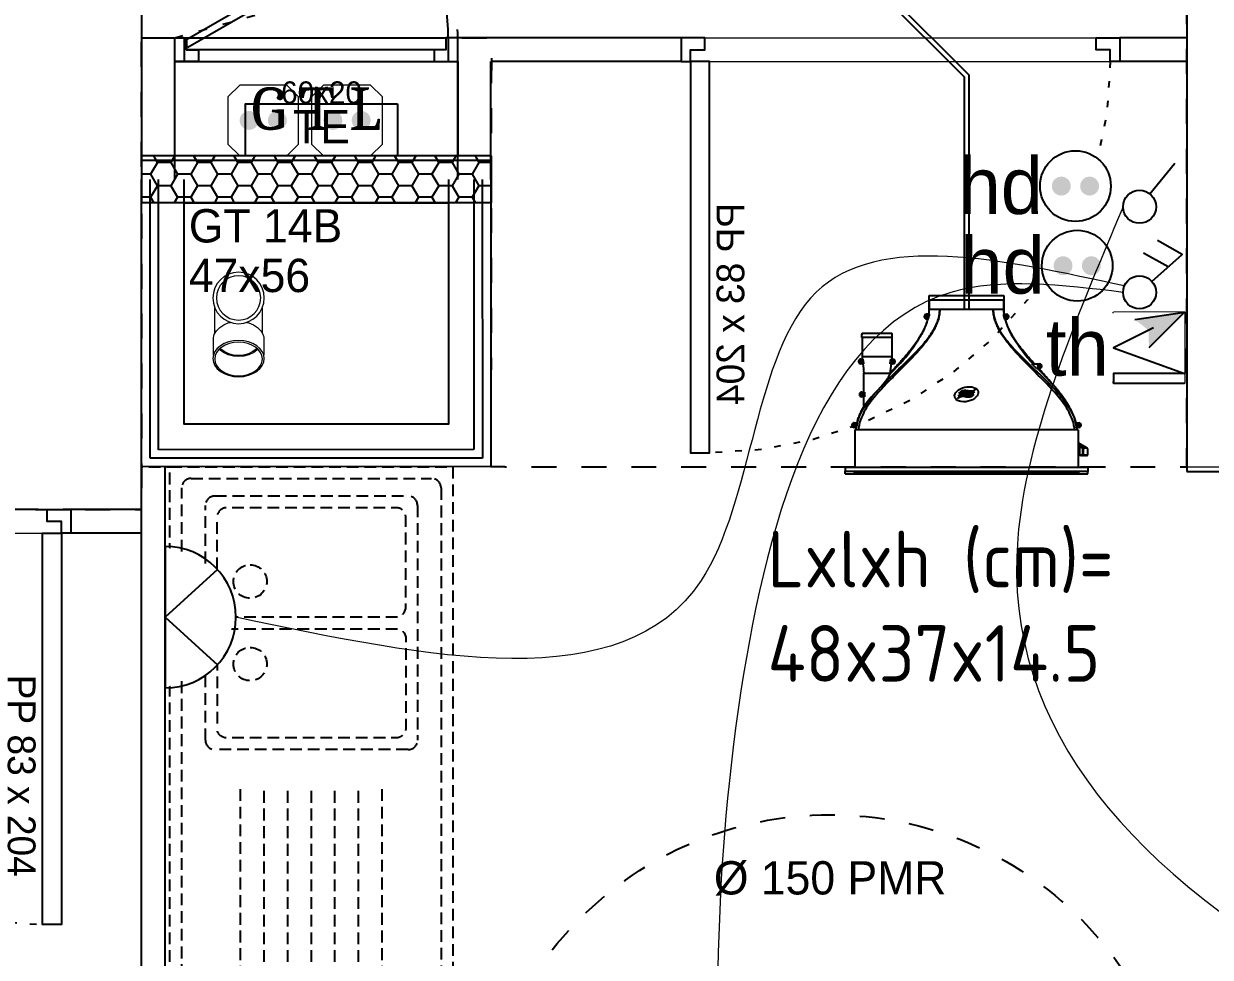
# Model space of a CAD drawing. Header units: centimetres. Extents: x 2648 to 12729, y 1890 to 6224.
# Drawn here: x 10158.8 to 10410.4, y 3819.5 to 4017.4 of the extents above; entities that cross this region are included whole.
import ezdxf
from ezdxf.enums import TextEntityAlignment as Align

# ---------------------------------------------------------------- set-up
doc = ezdxf.new("R2010")
doc.units = ezdxf.units.CM
for name, pattern in [('ISO-03', [1.5, 0.6, -0.9]), ('Style de ligne -13', [0.147638, 0.098425, -0.049213]), ('Style de ligne -18', [0.164042, 0.054681, -0.109361]), ('Style de ligne -5', [0.20828, 0.069425, -0.138855]), ('VW-01', [0.41656, 0.20828, -0.20828])]:
    doc.linetypes.add(name, pattern=pattern)
for name, color, linetype in [('B aménagement intérieur', 252, 'Continuous'), ('B Faux plafonds', 9, 'Continuous'), ('B GÈnÈral_Hatch', 252, 'Continuous'), ('B Général', 252, 'Continuous'), ('C ANNOTATIONS-PMR', 252, 'Style de ligne -5'), ('C ANNOTATIONS-prestations', 252, 'Continuous'), ('C ANNOTATIONS-textes-numérotation gaine', 252, 'ISO-03'), ('D SURFACES-shab', 252, 'Continuous'), ('F REMPLISSAGE-TE', 252, 'Continuous'), ('F REMPLISSAGE-TE_Hatch', 252, 'Continuous'), ('F REMPLISSAGE-vert clair', 252, 'Continuous'), ('F REMPLISSAGE-vert foncé', 252, 'Continuous'), ('prlm-EAU-CHU', 42, 'Continuous'), ('prlm-GT', 242, 'Continuous'), ('prlm-MOD-EL', 190, 'Continuous')]:
    doc.layers.add(name, color=color, linetype=linetype)
for name, color, linetype, lineweight in [('prlm-CHAUFF', 4, 'Continuous', 25), ('prlm-ELEC-CFA', 1, 'Continuous', 25), ('prlm-ELEC-CFO', 10, 'Continuous', 25)]:
    doc.layers.add(name, color=color, linetype=linetype, lineweight=lineweight)
doc.styles.add('Eurostile', font='Eurosti.TTF')
doc.styles.add('Eurostile (italic)', font='Eurostib.TTF')
doc.styles.add('prlm-elec-cfa', font='comic.ttf', dxfattribs={"height": 12})
doc.styles.add('prlm-elec-cfo', font='comic.ttf', dxfattribs={"height": 12})
doc.styles.add('prlm-mod', font='cambriaz.ttf', dxfattribs={"height": 18})
doc.styles.get("Standard").update_dxf_attribs({"font": 'isocp.shx', "height": 15})
pattern_1 = [(-180, (107.5736, 81.019), (-4.261364, -2.4603), [2.84091, -5.68182]), (-60, (107.5736, 81.019), (4.261364, -2.4603), [2.84091, -5.68182]), (-120, (104.7327, 76.0983), (-9e-09, -4.9206), [2.84091, -5.68182])]

# ---------------------------------------------------------------- blocks, each defined once
blk = doc.blocks.new('B 80.PP 80')
at = {"layer": 'B Général', "flags": 128}
blk.add_lwpolyline([(-43, 2.5), (-43, 85.5), (-39, 85.5), (-39, 2.5)], close=True, dxfattribs=at)
at = {"layer": 'B Général', "linetype": 'Style de ligne -18', "ltscale": 25.4, "flags": 128}
blk.add_lwpolyline([(46, 2.5), (45.27, 13.33), (43.1, 23.98), (39.53, 34.26), (34.61, 44), (28.44, 53.03), (21.1, 61.19), (12.74, 68.35), (3.5, 74.38), (-6.47, 79.18), (-17, 82.67), (-27.91, 84.79), (-39, 85.5)], dxfattribs=at)
at = {"layer": 'B Général', "linetype": 'Continuous', "flags": 128}
for points in [[(-45, 2.5), (-43, 2.5), (-43, 0), (-40, 0), (-40, -2.5), (-45, -2.5)], [(48, 2.5), (46, 2.5), (46, 0), (43, 0), (43, -2.5), (48, -2.5), (48, -2.5), (48, -2.5), (48, 1.79), (48, 1.79)]]:
    blk.add_lwpolyline(points, close=True, dxfattribs=at)
at = {"layer": 'C ANNOTATIONS-prestations', "insert": (-37.5, 32.5), "char_height": 5.8825, "attachment_point": 1, "rotation": 90, "line_spacing_factor": 0.894142, "style": 'Eurostile'}
blk.add_mtext('PP 83 x 204', dxfattribs=at)
blk = doc.blocks.new('B 80.Rond 150_PMR')
at = {"layer": 'B Général', "linetype": 'VW-01', "ltscale": 25.4}
blk.add_circle((0, 0), 75, dxfattribs=at)
at = {"layer": 'B Général', "insert": (-61.5, 0), "char_height": 7.059, "attachment_point": 5, "rotation": 90, "line_spacing_factor": 0.894142, "style": 'Eurostile (italic)'}
blk.add_mtext('Ø 150 PMR', dxfattribs=at)
blk = doc.blocks.new('B 80.Evier 120.60 T3 et +')
at = {"layer": 'B Général', "linetype": 'Style de ligne -13', "ltscale": 25.4}
for p, q in [((-55.5, -2.5), (55.5, -2.5)), ((-57.5, -55.5), (-57.5, -4.5)), ((57.5, -4.5), (57.5, -55.5)), ((2, -7.53), (51.79, -7.53)), ((0, -50.5), (0, -9.53)), ((18.98, -10), (18.98, -10)), ((53.79, -9.53), (53.79, -50.5)), ((-52.12, -15), (-7.88, -15)), ((-52.5, -20), (-7.5, -20)), ((-52.5, -25), (-7.5, -25)), ((-52.5, -30), (-7.5, -30)), ((-52.5, -35), (-7.5, -35)), ((-52.5, -40), (-7.5, -40)), ((-52.12, -45), (-7.88, -45)), ((25.65, -43.33), (25.65, -43.33)), ((9.17, -50), (9.17, -50)), ((51.79, -52.5), (2, -52.5)), ((55.5, -57.5), (-55.5, -57.5))]:
    blk.add_line(p, q, dxfattribs=at)
at = {"layer": 'B Général', "linetype": 'Style de ligne -13', "ltscale": 25.4, "flags": 128}
blk.add_lwpolyline([(-60, 0), (-60, 6), (60, 6), (60, 0)], dxfattribs=at)
blk.add_lwpolyline([(-60, 0), (60, 0), (60, -60), (-60, -60)], close=True, dxfattribs=at)
for points in [[(25.65, -12), (25.65, -48, -0.414212), (23.65, -50), (4.5, -50, -0.198914), (3.09, -49.41, -0.198914), (2.5, -48), (2.5, -12, -0.414214), (4.5, -10)], [(25.65, -12, 0.414212), (23.65, -10), (4.45, -10)], [(28.15, -12), (28.15, -48, 0.414212), (30.15, -50), (49.29, -50, 0.198914), (50.71, -49.41, 0.198914), (51.29, -48), (51.29, -12, 0.414214), (49.29, -10)], [(28.15, -12, -0.414212), (30.15, -10), (49.34, -10)]]:
    blk.add_lwpolyline(points, format="xyb", dxfattribs=at)
at = {"layer": 'B Général', "linetype": 'Style de ligne -13', "ltscale": 25.4}
for centre, start, end in [((-55.5, -4.5), 90, 180), ((55.5, -4.5), 0, 90), ((2, -9.53), 90, 180), ((51.79, -9.53), 0, 90), ((2, -50.5), 180, 270), ((51.79, -50.5), 270, 0), ((-55.5, -55.5), 180, 270), ((55.5, -55.5), 270, 0)]:
    blk.add_arc(centre, 2, start, end, dxfattribs=at)
for centre in [(18.15, -17), (35.65, -17)]:
    blk.add_ellipse(centre, major_axis=(3.54, 0), ratio=1, dxfattribs=at)
blk = doc.blocks.new('B 80.Groupe-5-1')
at = {"layer": 'B Général', "flags": 128}
for points in [[(-31.46, -5.77), (-31.46, -0.77), (-28.96, -0.77), (-28.96, -3.27), (-26.46, -3.27), (-26.46, -5.77)], [(26.04, -0.77), (26.04, -3.27), (-28.96, -3.27), (-28.96, -0.77)], [(28.54, -5.77), (28.54, -0.77), (26.04, -0.77), (26.04, -3.27), (23.54, -3.27), (23.54, -5.77)]]:
    blk.add_lwpolyline(points, close=True, dxfattribs=at)
blk = doc.blocks.new('B 80.TE')
at = {"layer": 'B Général', "linetype": 'Style de ligne -5', "ltscale": 25.4}
blk.add_line((-31.46, -0.77), (26.39, 15.56), dxfattribs=at)
at = {"layer": 'B Général', "flags": 128}
for points in [[(28.54, -5.77), (28.54, -25.77), (-31.46, -25.77), (-31.46, -5.77)], [(15.79, -14.77), (15.79, -25.77), (-16.46, -25.77), (-16.46, -14.77)]]:
    blk.add_lwpolyline(points, close=True, dxfattribs=at)
at = {"layer": 'B Général', "linetype": 'Style de ligne -5', "ltscale": 25.4}
blk.add_arc((-34.54, -0.77), 63.08, 359.9968, 14.9984, dxfattribs=at)
at = {"layer": 'B Général'}
blk.add_blockref('B 80.Groupe-5-1', (0, 0), dxfattribs=at)
at = {"layer": 'B Général', "insert": (-0.34, -16.07), "char_height": 7.059, "width": 32.25, "attachment_point": 2, "line_spacing_factor": 0.894142, "style": 'Eurostile'}
blk.add_mtext('TE ', dxfattribs=at)
at = {"layer": 'C ANNOTATIONS-prestations', "insert": (-0.34, -14.77), "char_height": 4.706, "width": 32.25, "attachment_point": 8, "line_spacing_factor": 0.894142, "style": 'Eurostile'}
blk.add_mtext('60x20', dxfattribs=at)
blk = doc.blocks.new('B 80.T3 BS 107 (2D)')
at = {"layer": 'B GÈnÈral_Hatch', "linetype": 'Continuous'}
h = blk.add_hatch(dxfattribs=at)
h.set_pattern_fill('PSE', color=256, angle=-180, style=0, pattern_type=2)
h.set_pattern_definition(pattern_1)
h.paths.add_polyline_path([(-69.17, 109.5), (-69.17, 99.5), (-143.3, 99.5), (-143.3, 109.5)])
at = {"layer": 'F REMPLISSAGE-TE_Hatch', "linetype": 'Continuous'}
h = blk.add_hatch(dxfattribs=at)
h.set_pattern_fill('PSE', color=256, angle=-180, style=0, pattern_type=2)
h.set_pattern_definition(pattern_1)
h.paths.add_polyline_path([(-69.17, 108.5), (-69.17, 109.5), (-143.3, 109.5), (-143.3, 108.5)])
h = blk.add_hatch(dxfattribs=at)
h.set_pattern_fill('PSE', color=256, angle=-180, style=0, pattern_type=2)
h.set_pattern_definition(pattern_1)
h.paths.add_polyline_path([(-69.17, 99.5), (-69.17, 108.5), (-143.3, 108.5), (-143.3, 99.5)])
at = {"layer": 'B Faux plafonds', "linetype": 'VW-01', "ltscale": 25.4, "flags": 128}
blk.add_lwpolyline([(-102.3, 328.51), (-102.31, 254.52), (-410.28, 254.51), (-410.28, 161.48), (-267.29, 161.48), (-267.29, 34.48), (-143.3, 34.48), (-143.3, 134.5), (-69.14, 134.5), (-69.24, 43.59), (-66.26, 43.59), (-66.26, 43.57), (78.3, 43.58), (78.3, 263.5), (63.3, 263.5), (63.3, 328.51)], close=True, dxfattribs=at)
at = {"layer": 'B Général', "linetype": 'Continuous'}
for p, q in [((78.3, 161.51), (78.3, 42.58)), ((78.3, 161.51), (78.3, 134.5)), ((-143.3, 134.5), (-143.3, 104.5)), ((-143.3, 134.5), (-136.3, 134.5)), ((-136.3, 134.5), (-136.3, 104.5)), ((-28.89, 134.5), (-76.28, 134.5)), ((-28.89, 134.5), (-76.28, 134.5)), ((-76.27, 104.5), (-76.28, 134.5)), ((-28.89, 134.5), (-28.89, 129.5)), ((78.3, 134.5), (64.11, 134.5)), ((64.11, 134.5), (64.11, 129.5)), ((78.3, 134.5), (64.11, 134.5)), ((-28.89, 129.5), (-69.27, 129.5)), ((-28.89, 129.5), (-69.27, 129.5)), ((-69.27, 104.5), (-69.27, 129.5)), ((78.3, 129.5), (64.11, 129.5)), ((78.3, 129.5), (64.11, 129.5)), ((78.3, 129.5), (78.3, 42.58)), ((-143.3, 109.5), (-143.3, 99.5)), ((-69.17, 109.5), (-143.3, 109.5)), ((-69.17, 109.5), (-69.17, 99.5)), ((-143.3, 43.58), (-143.3, 104.5)), ((-134.3, 52.58), (-134.3, 104.5)), ((-78.26, 104.5), (-78.24, 52.59)), ((-69.26, 104.5), (-69.24, 43.59)), ((-69.17, 99.5), (-143.3, 99.5)), ((-78.24, 52.59), (-134.3, 52.58)), ((-69.24, 43.59), (-143.3, 43.58)), ((-143.3, -328.51), (-143.3, 43.58)), ((-143.3, -328.51), (-143.3, 43.58)), ((-138.3, -328.51), (-138.3, 43.58)), ((-138.3, -328.51), (-138.3, 43.58)), ((78.3, 42.58), (498.3, 42.58)), ((78.3, 42.58), (498.3, 42.58)), ((-143.3, 34.48), (-158.3, 34.48)), ((-158.3, 34.48), (-158.3, 29.48)), ((-143.3, 34.48), (-158.3, 34.48)), ((-143.3, 29.48), (-158.3, 29.48)), ((-143.3, 29.48), (-158.3, 29.48))]:
    blk.add_line(p, q, dxfattribs=at)
at = {"layer": 'B Général', "linetype": 'VW-01', "ltscale": 25.4, "flags": 128}
blk.add_lwpolyline([(-263.3, 34.48), (-263.3, 254.48), (-143.3, 254.48), (-143.3, 34.48)], close=True, dxfattribs=at)
at = {"layer": 'D SURFACES-shab', "lineweight": 18, "flags": 128}
for points in [[(-143.3, 34.48), (-143.3, 134.5), (78.3, 134.5), (78.3, 263.5), (62.69, 263.5), (62.69, 328.49), (-102.31, 328.5), (-102.31, 254.52), (-267.3, 254.48), (-267.3, 34.48)], [(-138.3, 43.58), (-69.24, 43.59), (-69.27, 129.5), (78.3, 129.5), (78.3, 43.58), (498.3, 43.58), (498.3, -328.51), (-138.3, -328.51)], [(-498.3, -60.35), (-267.3, -60.35), (-267.3, 29.48), (-143.3, 29.48), (-143.3, -328.51), (-498.3, -328.51)]]:
    blk.add_lwpolyline(points, close=True, dxfattribs=at)
at = {"layer": 'F REMPLISSAGE-TE', "linetype": 'Continuous'}
blk.add_line((-69.17, 108.5), (-143.3, 108.5), dxfattribs=at)
at = {"layer": 'F REMPLISSAGE-vert clair'}
for p, q in [((-141.5, 45.38), (-141.5, 104.5)), ((-139.7, 47.18), (-139.7, 104.5)), ((-72.86, 104.5), (-72.84, 47.19)), ((-71.06, 104.5), (-71.04, 45.39)), ((-71.04, 45.39), (-141.5, 45.38)), ((-72.84, 47.19), (-139.7, 47.18))]:
    blk.add_line(p, q, dxfattribs=at)
at = {"layer": 'F REMPLISSAGE-vert clair', "linetype": 'Continuous'}
for p, q in [((-134.3, 52.58), (-134.3, 104.5)), ((-78.26, 104.5), (-78.24, 52.59)), ((-78.24, 52.59), (-134.3, 52.58))]:
    blk.add_line(p, q, dxfattribs=at)
at = {"layer": 'F REMPLISSAGE-vert foncé', "linetype": 'Continuous'}
for p, q in [((-143.3, 43.58), (-143.3, 104.5)), ((-69.26, 104.5), (-69.24, 43.59)), ((-69.24, 43.59), (-143.3, 43.58))]:
    blk.add_line(p, q, dxfattribs=at)
at = {"layer": 'F REMPLISSAGE-vert foncé'}
for p, q in [((-141.5, 45.38), (-141.5, 104.5)), ((-71.06, 104.5), (-71.04, 45.39)), ((-71.04, 45.39), (-141.5, 45.38))]:
    blk.add_line(p, q, dxfattribs=at)
at = {"layer": 'B Général'}
blk.add_blockref('B 80.TE', (-104.81, 135.27), dxfattribs=at)
at = {"layer": 'B Général', "xscale": -1, "rotation": 180}
blk.add_blockref('B 80.PP 80', (16.11, 132), dxfattribs=at)
at = {"layer": 'B Général'}
for name, p, rotation in [('B 80.Evier 120.60 T3 et +', (-137.3, -16.42), 90), ('B 80.PP 80', (-203.3, 31.98), 180.0000000034304)]:
    blk.add_blockref(name, p, dxfattribs=dict(at, rotation=rotation))
at = {"layer": 'C ANNOTATIONS-PMR', "ltscale": 25.4, "rotation": 270}
blk.add_blockref('B 80.Rond 150_PMR', (2.7, -105.23), dxfattribs=at)
blk = doc.blocks.new('B 80.Groupe-22-1')
at = {"layer": 'B Général', "linetype": 'VW-01', "ltscale": 25.4, "flags": 128}
blk.add_lwpolyline([(10192.8, 3979.39), (10248.85, 3979.39), (10248.85, 3932.49), (10192.8, 3932.49)], close=True, dxfattribs=at)
at = {"layer": 'C ANNOTATIONS-textes-numérotation gaine', "insert": (10193.8, 3978.08), "char_height": 7.059, "width": 56.9358, "attachment_point": 1, "line_spacing_factor": 0.894142, "style": 'Eurostile'}
blk.add_mtext('GT 14B\\P47x56', dxfattribs=at)
blk = doc.blocks.new('xi.ECAP')
at = {"color": 0}
blk.add_wipeout([(-15, 0), (-10.13, 11.06), (0, 15), (10.13, 11.06), (15, 0)], dxfattribs=at).dxf.layer = 'prlm-ELEC-CFO'
at = {"layer": 'prlm-ELEC-CFO', "color": 0, "linetype": 'ByBlock', "lineweight": -2, "flags": 128}
blk.add_lwpolyline([(15, 0, 1), (-15, 0)], format="xyb", close=True, dxfattribs=at)
at = {"layer": 'prlm-ELEC-CFO', "color": 0}
blk.add_lwpolyline([(-10.13, 11.06), (0, 0), (10.13, 11.06)], dxfattribs=at)
blk = doc.blocks.new('xi.th-ch')
at = {"layer": 'prlm-CHAUFF', "color": 0, "linetype": 'ByBlock', "lineweight": -2, "flags": 128}
blk.add_lwpolyline([(-7.5, 7.5), (7.5, 7.5), (7.5, -7.5), (-7.5, -7.5)], close=True, dxfattribs=at)
at = {"layer": 'prlm-CHAUFF', "color": 0}
blk.add_lwpolyline([(-7.5, -7.5), (7.5, 7.5)], dxfattribs=at)
blk = doc.blocks.new('xi.TH')
at = {"color": 0, "lineweight": 5}
blk.add_wipeout([(-7.5, -7.5), (7.5, -7.5), (7.5, 7.5), (-7.5, 7.5)], dxfattribs=at).dxf.layer = 'prlm-ELEC-CFA'
at = {"layer": 'prlm-ELEC-CFA', "lineweight": 5}
blk.add_hatch(color=0, dxfattribs=at).paths.add_polyline_path([(-3, 6), (-0.1, 3.7), (0, 0), (7.5, 7.5)])
at = {"layer": 'prlm-ELEC-CFA', "color": 0}
for points in [[(-3, 6), (7.5, 7.5), (0, 0)], [(0.95, 4.23), (-7.5, 0), (7.5, -5.5), (-7.5, -5.5), (-7.5, -7.5), (7.5, -7.5)]]:
    blk.add_lwpolyline(points, dxfattribs=at)
blk = doc.blocks.new('xi.PCHD')
at = {"color": 0, "lineweight": 5}
blk.add_wipeout([(-7.5, -7.5), (7.5, -7.5), (7.5, 7.5), (-7.5, 7.5)], dxfattribs=at).dxf.layer = 'prlm-ELEC-CFO'
at = {"layer": 'prlm-ELEC-CFO', "color": 0, "linetype": 'ByBlock', "lineweight": 5, "const_width": 2}
for points in [[(-4, 0, 1), (-2, 0, 1)], [(2, 0, 1), (4, 0, 1)]]:
    blk.add_lwpolyline(points, format="xyb", close=True, dxfattribs=at)
at = {"layer": 'prlm-ELEC-CFO', "color": 0, "linetype": 'ByBlock', "lineweight": -2}
blk.add_circle((0, 0), 7.5, dxfattribs=at)
blk = doc.blocks.new('xi.DA')
at = {"layer": 'prlm-ELEC-CFO', "color": 0}
for points in [[(0.61, -1.67), (7.04, 4.05), (1.81, 7.01)], [(4.05, 1.39), (-1.17, 4.34)]]:
    blk.add_lwpolyline(points, dxfattribs=at)
blk.add_circle((-2, -4), 3.5, dxfattribs=at)
blk = doc.blocks.new('xi.SA')
at = {"layer": 'prlm-ELEC-CFO', "color": 0}
blk.add_lwpolyline([(0.2, -1.28), (5.5, 5.28)], dxfattribs=at)
blk.add_circle((-2, -4), 3.5, dxfattribs=at)
blk = doc.blocks.new('xi.PCGTL')
at = {"layer": 'prlm-ELEC-CFO', "color": 0, "lineweight": 0}
blk.add_lwpolyline([(-7.5, -5), (-5, -7.5), (5, -7.5), (7.5, -5), (7.5, 5), (5, 7.5), (-5, 7.5), (-7.5, 5)], close=True, dxfattribs=at)
at = {"layer": 'prlm-ELEC-CFO', "color": 0, "linetype": 'ByBlock', "lineweight": 5, "const_width": 2}
for points in [[(-4, 0, 1), (-2, 0, 1)], [(2, 0, 1), (4, 0, 1)]]:
    blk.add_lwpolyline(points, format="xyb", close=True, dxfattribs=at)
blk = doc.blocks.new('xi.gtl')
at = {"layer": 'prlm-MOD-EL', "color": 0}
for points in [[(2.8, 22.99), (2.02, 24.35), (50.51, 52.34), (51.28, 50.98)], [(0, 25), (2.02, 25), (2.02, 20), (0, 20)], [(60, 25), (57.98, 25), (57.98, 20), (60, 20)], [(0, 20), (60, 20), (60, 0), (0, 0)]]:
    blk.add_lwpolyline(points, close=True, dxfattribs=at)
blk.add_arc((2.02, 24.35), 55.99, 0.6678, 30, dxfattribs=at)
at = {"layer": 'prlm-MOD-EL', "color": 0, "style": 'prlm-mod', "flags": 8}
blk.add_attdef('GTL', text='', height=9, dxfattribs=at).set_placement((30, 10), align=Align.MIDDLE_CENTER)
blk = doc.blocks.new('xi.twintop')
at = {"layer": 'prlm-CHAUFF', "ltscale": 50}
for p, q in [((-8, 35.6), (8, 35.6)), ((-7.9, 36.5), (7.9, 36.5)), ((-7.9, 35.6), (-7.9, 33.5)), ((-7.9, 33.5), (-7.9, 35.6)), ((7.9, 35.6), (7.9, 33.5)), ((7.9, 33.5), (7.9, 35.6)), ((-5.67, 33.5), (-7.9, 33.5)), ((5.67, 33.5), (-5.67, 33.5)), ((7.9, 33.5), (5.67, 33.5)), ((-8.61, 31.95), (-8.61, 32.05)), ((-8.61, 32.05), (-8.51, 32.05)), ((-8.51, 31.95), (-8.61, 31.95)), ((-8.51, 32.16), (-8.41, 32.16)), ((-8.51, 32.05), (-8.51, 32.16)), ((-8.51, 31.84), (-8.51, 31.95)), ((-8.41, 31.84), (-8.51, 31.84)), ((-7.9, 32.5), (-8.46, 32.5)), ((-8.46, 31.5), (-8.16, 31.5)), ((-8.41, 32.16), (-8.41, 32.05)), ((-8.41, 32.05), (-8.3, 32.05)), ((-8.3, 31.95), (-8.41, 31.95)), ((-8.41, 31.95), (-8.41, 31.84)), ((-8.3, 32.05), (-8.3, 31.95)), ((-8.16, 31.5), (-7.95, 32.18)), ((-7.9, 32.5), (-7.95, 32.18)), ((7.95, 32.18), (7.9, 32.5)), ((7.9, 32.5), (8.46, 32.5)), ((8.16, 31.5), (7.95, 32.18)), ((8.46, 31.5), (8.16, 31.5)), ((8.3, 31.95), (8.3, 32.05)), ((8.3, 32.05), (8.41, 32.05)), ((8.41, 31.95), (8.3, 31.95)), ((8.41, 32.16), (8.51, 32.16)), ((8.41, 32.05), (8.41, 32.16)), ((8.41, 31.84), (8.41, 31.95)), ((8.51, 31.84), (8.41, 31.84)), ((8.51, 32.16), (8.51, 32.05)), ((8.51, 32.05), (8.61, 32.05)), ((8.61, 31.95), (8.51, 31.95)), ((8.51, 31.95), (8.51, 31.84)), ((8.61, 32.05), (8.61, 31.95)), ((-22.15, 28.5), (-15.85, 28.5)), ((-9.41, 28.48), (-9.41, 28.48)), ((9.12, 29.02), (9.09, 29.02)), ((9.41, 28.48), (9.38, 28.48)), ((-15.75, 27.6), (-22.25, 27.6)), ((-22.15, 27.6), (-22.15, 23.5)), ((-22.15, 27.6), (-22.15, 23.5)), ((-15.85, 27.6), (-15.85, 23.5)), ((-15.85, 27.6), (-15.85, 23.5)), ((-22.45, 22.66), (-22.35, 22.66)), ((-22.45, 22.55), (-22.45, 22.66)), ((-22.4, 23), (-21.97, 23)), ((-22.35, 22.66), (-22.35, 22.55)), ((-15.85, 23.5), (-22.15, 23.5)), ((-21.97, 23), (-21.85, 22.06)), ((-16.15, 22.06), (-16.03, 23)), ((-16.03, 23), (-15.6, 23)), ((-15.65, 22.66), (-15.55, 22.66)), ((-15.65, 22.55), (-15.65, 22.66)), ((-15.55, 22.66), (-15.55, 22.55)), ((-22.56, 22.55), (-22.45, 22.55)), ((-22.56, 22.45), (-22.56, 22.55)), ((-22.45, 22.45), (-22.56, 22.45)), ((-22.45, 22.34), (-22.45, 22.45)), ((-22.35, 22.34), (-22.45, 22.34)), ((-21.85, 22), (-22.4, 22)), ((-22.35, 22.55), (-22.24, 22.55)), ((-22.24, 22.45), (-22.35, 22.45)), ((-22.35, 22.45), (-22.35, 22.34)), ((-22.24, 22.55), (-22.24, 22.45)), ((-21.85, 22.06), (-21.85, 22)), ((-16.2, 19.84), (-14.13, 22)), ((-14.13, 22), (-16.2, 19.84)), ((-16.15, 22), (-16.15, 22.06)), ((-15.6, 22), (-16.15, 22)), ((-15.76, 22.45), (-15.76, 22.55)), ((-15.76, 22.55), (-15.65, 22.55)), ((-15.65, 22.45), (-15.76, 22.45)), ((-15.65, 22.34), (-15.65, 22.45)), ((-15.55, 22.34), (-15.65, 22.34)), ((-15.55, 22.55), (-15.44, 22.55)), ((-15.55, 22.45), (-15.55, 22.34)), ((-15.44, 22.45), (-15.55, 22.45)), ((-15.44, 22.55), (-15.44, 22.45)), ((14.83, 21), (13.83, 22)), ((13.83, 22), (15.44, 22)), ((15.44, 21), (14.83, 21)), ((15.28, 21.45), (15.28, 21.55)), ((15.28, 21.55), (15.39, 21.55)), ((15.39, 21.45), (15.28, 21.45)), ((15.39, 21.66), (15.49, 21.66)), ((15.39, 21.55), (15.39, 21.66)), ((15.39, 21.34), (15.39, 21.45)), ((15.49, 21.34), (15.39, 21.34)), ((15.49, 21.66), (15.49, 21.55)), ((15.49, 21.55), (15.6, 21.55)), ((15.49, 21.45), (15.49, 21.34)), ((15.6, 21.45), (15.49, 21.45)), ((15.6, 21.55), (15.6, 21.45)), ((-21.8, 20), (-16.2, 20)), ((-21.8, 16), (-21.8, 20)), ((-21.8, 16), (-21.8, 20)), ((-16.2, 19.84), (-16.2, 20)), ((-16.2, 19.84), (-16.2, 20)), ((-22.36, 15.45), (-22.36, 15.55)), ((-22.36, 15.55), (-22.25, 15.55)), ((-22.25, 15.45), (-22.36, 15.45)), ((-22.25, 15.66), (-22.15, 15.66)), ((-22.25, 15.55), (-22.25, 15.66)), ((-22.25, 15.34), (-22.25, 15.45)), ((-22.15, 15.34), (-22.25, 15.34)), ((-22.2, 16), (-21.65, 16)), ((-22.15, 15.66), (-22.15, 15.55)), ((-22.15, 15.55), (-22.04, 15.55)), ((-22.15, 15.45), (-22.15, 15.34)), ((-22.04, 15.45), (-22.15, 15.45)), ((-22.04, 15.55), (-22.04, 15.45)), ((-21.65, 16), (-21.65, 15)), ((-21.65, 15), (-22.2, 15)), ((-21.8, 12.88), (-21.8, 15)), ((-21.8, 12.88), (-21.8, 15)), ((-23.96, 8.95), (-23.96, 9.05)), ((-23.96, 9.05), (-23.85, 9.05)), ((-23.85, 8.95), (-23.96, 8.95)), ((-23.85, 9.16), (-23.75, 9.16)), ((-23.85, 9.05), (-23.85, 9.16)), ((-23.85, 8.84), (-23.85, 8.95)), ((-23.75, 8.84), (-23.85, 8.84)), ((-23.8, 9.5), (-23.19, 9.5)), ((-23.36, 8.5), (-23.8, 8.5)), ((-23.75, 9.16), (-23.75, 9.05)), ((-23.75, 9.05), (-23.64, 9.05)), ((-23.75, 8.95), (-23.75, 8.84)), ((-23.64, 8.95), (-23.75, 8.95)), ((23.7, 8), (-23.7, 8)), ((-23.7, 8), (-23.7, 0)), ((-23.64, 9.05), (-23.64, 8.95)), ((-23.36, 8.42), (-23.36, 8.5)), ((23.19, 9.5), (23.8, 9.5)), ((23.36, 8.42), (23.36, 8.5)), ((23.8, 8.5), (23.36, 8.5)), ((23.64, 8.95), (23.64, 9.05)), ((23.64, 9.05), (23.75, 9.05)), ((23.75, 8.95), (23.64, 8.95)), ((23.7, 8), (23.7, 0)), ((23.75, 9.16), (23.85, 9.16)), ((23.75, 9.05), (23.75, 9.16)), ((23.75, 8.84), (23.75, 8.95)), ((23.85, 8.84), (23.75, 8.84)), ((23.85, 9.16), (23.85, 9.05)), ((23.85, 9.05), (23.96, 9.05)), ((23.85, 8.95), (23.85, 8.84)), ((23.96, 8.95), (23.85, 8.95)), ((23.96, 9.05), (23.96, 8.95)), ((24.18, 4.47), (23.7, 4.81)), ((24.06, 4.42), (23.7, 4.66)), ((23.7, 2.6), (24.06, 2.6)), ((23.7, 2.57), (23.73, 2.6)), ((23.79, 2.6), (23.88, 2.51)), ((23.88, 2.51), (23.97, 2.6)), ((24.04, 2.6), (24.13, 2.51)), ((24.06, 2.6), (24.06, 4.42)), ((24.64, 4.04), (24.06, 4.42)), ((24.64, 2.6), (24.06, 2.6)), ((24.13, 2.51), (24.22, 2.6)), ((24.2, 4.46), (24.18, 4.47)), ((24.18, 2.56), (24.24, 2.51)), ((24.54, 4.24), (24.2, 4.46)), ((24.24, 2.51), (24.3, 2.58)), ((24.28, 2.6), (24.37, 2.51)), ((24.35, 4.85), (24.33, 4.89)), ((24.35, 4.36), (24.35, 4.85)), ((24.35, 4.85), (24.36, 4.85)), ((24.37, 2.51), (24.46, 2.6)), ((24.41, 4.79), (24.43, 4.83)), ((24.41, 4.79), (24.41, 4.32)), ((25.01, 4.43), (24.41, 4.79)), ((24.42, 2.57), (24.48, 2.51)), ((24.43, 4.83), (25.04, 4.47)), ((24.48, 2.51), (24.56, 2.58)), ((24.54, 2.6), (24.63, 2.51)), ((24.63, 2.51), (24.72, 2.6)), ((24.64, 4.04), (24.72, 4.01)), ((24.64, 2.6), (24.64, 4.04)), ((24.72, 2.65), (24.64, 2.6)), ((24.64, 2.6), (24.64, 2.6)), ((25.66, 2.6), (24.64, 2.6)), ((24.7, 2.58), (24.77, 2.51)), ((24.72, 4.01), (24.72, 2.65)), ((24.72, 2.65), (25.71, 2.65)), ((24.73, 2.6), (24.82, 2.51)), ((24.77, 2.51), (24.79, 2.53)), ((24.82, 2.51), (24.91, 2.6)), ((24.9, 2.59), (24.98, 2.51)), ((24.98, 2.51), (25.07, 2.6)), ((25.04, 4.47), (25.01, 4.43)), ((25.01, 4.25), (25.01, 4.43)), ((25.02, 4.42), (25.01, 4.43)), ((25.06, 4.46), (25.02, 4.42)), ((25.02, 4.42), (25.02, 4.25)), ((25.28, 4.25), (25.02, 4.42)), ((25.02, 2.54), (25.05, 2.51)), ((25.04, 4.47), (25.06, 4.46)), ((25.05, 2.51), (25.09, 2.55)), ((25.06, 4.46), (25.39, 4.24)), ((25.06, 2.58), (25.13, 2.51)), ((25.13, 2.51), (25.22, 2.6)), ((25.19, 2.57), (25.25, 2.51)), ((25.25, 2.51), (25.34, 2.6)), ((25.27, 2.53), (25.29, 2.51)), ((25.29, 2.51), (25.32, 2.54)), ((25.31, 2.56), (25.36, 2.51)), ((25.36, 2.51), (25.45, 2.6)), ((25.4, 2.55), (25.44, 2.51)), ((25.44, 2.51), (25.53, 2.6)), ((25.48, 2.54), (25.51, 2.51)), ((25.51, 2.51), (25.6, 2.6)), ((25.53, 2.53), (25.55, 2.51)), ((25.55, 2.51), (25.64, 2.6)), ((25.71, 2.65), (25.66, 2.6)), ((25.66, 2.6), (25.66, 2.6)), ((25.71, 2.65), (25.71, 4.01)), ((-25.75, 0), (-25.75, -0.73)), ((25.75, 0), (-25.75, 0)), ((25.75, 0), (25.75, -0.73)), ((-25.75, -0.81), (-25.75, -0.73)), ((-25.75, -0.73), (25.75, -0.73)), ((-25.75, -1.3), (-25.75, -0.81)), ((25.75, -0.81), (-25.75, -0.81)), ((-25.75, -1.3), (25.75, -1.3)), ((23.75, -0.99), (-23.75, -0.99)), ((-23.75, -1.06), (-23.75, -0.99)), ((-23.55, -0.99), (-23.75, -1.06)), ((-23.75, -1.06), (23.75, -1.06)), ((23.75, -1.11), (-23.75, -1.11)), ((-23.75, -1.16), (-23.75, -1.11)), ((-23.59, -1.11), (-23.75, -1.16)), ((-23.75, -1.16), (23.75, -1.16)), ((23.75, -1.2), (-23.75, -1.2)), ((-23.75, -1.23), (-23.75, -1.2)), ((-23.64, -1.2), (-23.75, -1.23)), ((-23.75, -1.23), (23.75, -1.23)), ((23.75, -1.26), (-23.75, -1.26)), ((-23.75, -1.28), (-23.75, -1.26)), ((-23.68, -1.26), (-23.75, -1.28)), ((-23.75, -1.28), (23.75, -1.28)), ((23.75, -1.29), (-23.75, -1.29)), ((-23.75, -1.3), (-23.75, -1.29)), ((-23.73, -1.29), (-23.75, -1.3)), ((-23.75, -1.3), (23.75, -1.3)), ((23.75, -1.06), (23.55, -0.99)), ((23.75, -1.16), (23.59, -1.11)), ((23.75, -1.23), (23.64, -1.2)), ((23.75, -1.28), (23.68, -1.26)), ((23.75, -1.3), (23.73, -1.29)), ((23.75, -0.99), (23.75, -1.06)), ((23.75, -1.11), (23.75, -1.16)), ((23.75, -1.2), (23.75, -1.23)), ((23.75, -1.26), (23.75, -1.28)), ((23.75, -1.29), (23.75, -1.3)), ((25.75, -0.73), (25.75, -0.81)), ((25.75, -1.3), (25.75, -0.81))]:
    blk.add_line(p, q, dxfattribs=at)
for centre, radius in [((-8.46, 32), 0.3), ((-8.46, 32), 0.25), ((8.46, 32), 0.3), ((8.46, 32), 0.25), ((-22.4, 22.5), 0.3), ((-22.4, 22.5), 0.25), ((-15.6, 22.5), 0.3), ((-15.6, 22.5), 0.25), ((15.44, 21.5), 0.3), ((15.44, 21.5), 0.25), ((-22.2, 15.5), 0.3), ((-22.2, 15.5), 0.25), ((-23.8, 9), 0.3), ((-23.8, 9), 0.25), ((23.8, 9), 0.3), ((23.8, 9), 0.25)]:
    blk.add_circle(centre, radius, dxfattribs=at)
for centre, radius, start, end in [((-6.01, 35.83), 2, 160.5755, 186.7441), ((-6.01, 35.83), 2, 160.5755, 186.7441), ((6.01, 35.83), 2, 353.2559, 19.4245), ((6.01, 35.83), 2, 353.2559, 19.4245), ((-15.67, 33.51), 7.77, 352.5456, 359.9423), ((-15.72, 33.51), 7.82, 352.5763, 359.9264), ((-15.07, 33.49), 7.17, 353.9053, 0.1157), ((15.11, 33.49), 7.25, 179.9215, 187.8382), ((15.67, 33.51), 7.77, 180.0577, 187.4544), ((15.72, 33.51), 7.82, 180.0736, 187.4237), ((-19.51, 34.47), 11.74, 332.3321, 345.441), ((-19.16, 34.32), 11.35, 332.1374, 345.6929), ((-8.46, 32), 0.5, 90, 270), ((-15.07, 33.49), 7.17, 352.0923, 353.5448), ((21.1, 34.98), 13.43, 192.9954, 216.0824), ((19.16, 34.32), 11.35, 194.4106, 207.8626), ((8.46, 32), 0.5, 270, 90), ((-20.26, 27.83), 2, 160.5755, 186.7441), ((-20.26, 27.83), 2, 160.5755, 186.7441), ((-17.74, 27.83), 2, 353.2559, 19.4245), ((-17.74, 27.83), 2, 353.2559, 19.4245), ((-43.13, 48.06), 39, 319.3887, 329.86), ((-43.13, 48.06), 39, 319.3887, 329.8601), ((-26.92, 38.17), 20.01, 331.0483, 332.7983), ((-26.92, 38.17), 20.01, 331.0482, 332.7982), ((26.92, 38.17), 20.01, 207.2018, 208.9518), ((43.13, 48.06), 39, 210.1399, 220.6113), ((43.13, 48.06), 39, 212.5506, 220.6113), ((-22.4, 22.5), 0.5, 90, 270), ((-15.6, 22.5), 0.5, 270, 90), ((-22.51, 30.1), 11.66, 315.9701, 320.4245), ((-22.76, 30.33), 11.99, 316.0326, 320.3619), ((22.51, 30.1), 11.66, 219.5755, 224.0299), ((22.76, 30.33), 11.99, 219.6381, 223.9674), ((15.44, 21.5), 0.5, 270, 90), ((-22.2, 15.5), 0.5, 90, 270), ((-2.48, -0.77), 23.65, 136.4099, 144.7501), ((-44.74, 40.05), 35.1, 315.7111, 319.5265), ((-23.8, 9), 0.5, 90, 270), ((-11.41, 6.64), 12.12, 163.7263, 166.3852), ((23.8, 9), 0.5, 270, 90), ((17.64, -7.23), 13.85, 61.9182, 64.0515), ((17.76, -6.88), 13.43, 62.115, 63.7632), ((18.29, -6.04), 12.5, 61.3177, 61.5903), ((24.75, 5.45), 0.703, 233.033, 242.9325), ((24.72, 5.11), 0.448, 214.6713, 225.4982), ((25.88, 4.92), 0.836, 234.1326, 239.2425), ((18.29, -6.04), 12.5, 53.7494, 55.0637)]:
    blk.add_arc(centre, radius, start, end, dxfattribs=at)
blk.add_ellipse((0, 15.55), major_axis=(2.49, 0.57), ratio=0.600775, dxfattribs=at)
for points, knots in [([(-5.67, 33.5), (-5.67, 33.33), (-5.68, 33.16), (-5.7, 32.82), (-5.72, 32.65), (-5.8, 32.15), (-5.87, 31.82), (-6.05, 31.16), (-6.16, 30.84), (-6.41, 30.21), (-6.55, 29.9), (-7, 29), (-7.34, 28.43), (-8.08, 27.34), (-8.47, 26.81), (-9.69, 25.27), (-10.57, 24.3), (-12.38, 22.39), (-13.32, 21.46), (-15.19, 19.6), (-16.12, 18.67), (-17.95, 16.77), (-18.84, 15.8), (-20.08, 14.27), (-20.47, 13.75), (-21.03, 12.94), (-21.21, 12.66), (-21.55, 12.09), (-21.72, 11.8), (-22.17, 10.91), (-22.43, 10.31), (-22.7, 9.36), (-22.77, 9.03), (-22.86, 8.47), (-22.88, 8.24), (-22.89, 8)], [0, 0, 0, 0, 0.015625, 0.015625, 0.03125, 0.03125, 0.0625, 0.0625, 0.09375, 0.09375, 0.125, 0.125, 0.1875, 0.1875, 0.25, 0.25, 0.375, 0.375, 0.5, 0.5, 0.625, 0.625, 0.75, 0.75, 0.8125, 0.8125, 0.84375, 0.84375, 0.875, 0.875, 0.9375, 0.9375, 0.96875, 0.96875, 0.9907189, 0.9907189, 0.9907189, 0.9907189]), ([(-18.04, 17.26), (-16.85, 18.51), (-15.59, 19.7), (-13.1, 22.1), (-11.85, 23.3), (-10.07, 25.17), (-9.49, 25.81), (-8.39, 27.13), (-7.87, 27.82), (-7.16, 28.91), (-6.93, 29.29), (-6.52, 30.07), (-6.33, 30.48), (-6.02, 31.31), (-5.89, 31.74), (-5.76, 32.39), (-5.73, 32.61), (-5.69, 32.95), (-5.69, 33.06), (-5.67, 33.28), (-5.67, 33.39), (-5.67, 33.5)], [0, 0, 0, 0, 0.25, 0.25, 0.5, 0.5, 0.625, 0.625, 0.75, 0.75, 0.8125, 0.8125, 0.875, 0.875, 0.9375, 0.9375, 0.96875, 0.96875, 0.984375, 0.984375, 1, 1, 1, 1]), ([(5.67, 33.5), (5.67, 33.33), (5.68, 33.16), (5.71, 32.81), (5.73, 32.64), (5.81, 32.14), (5.88, 31.8), (6.08, 31.14), (6.2, 30.82), (6.47, 30.19), (6.62, 29.88), (7.1, 28.98), (7.46, 28.42), (8.23, 27.34), (8.65, 26.82), (9.93, 25.3), (10.84, 24.34), (12.72, 22.46), (13.69, 21.54), (15.61, 19.69), (16.57, 18.77), (18.43, 16.87), (19.34, 15.9), (20.59, 14.36), (20.99, 13.83), (21.55, 13), (21.73, 12.72), (22.07, 12.15), (22.24, 11.85), (22.69, 10.95), (22.94, 10.33), (23.21, 9.37), (23.28, 9.05), (23.36, 8.48), (23.38, 8.24), (23.39, 8)], [0, 0, 0, 0, 0.015625, 0.015625, 0.03125, 0.03125, 0.0625, 0.0625, 0.09375, 0.09375, 0.125, 0.125, 0.1875, 0.1875, 0.25, 0.25, 0.375, 0.375, 0.5, 0.5, 0.625, 0.625, 0.75, 0.75, 0.8125, 0.8125, 0.84375, 0.84375, 0.875, 0.875, 0.9375, 0.9375, 0.96875, 0.96875, 0.9908046, 0.9908046, 0.9908046, 0.9908046]), ([(22.89, 8), (22.88, 8.24), (22.86, 8.47), (22.77, 9.03), (22.7, 9.36), (22.43, 10.31), (22.17, 10.91), (21.72, 11.8), (21.55, 12.09), (21.21, 12.66), (21.03, 12.94), (20.47, 13.75), (20.08, 14.27), (18.84, 15.8), (17.95, 16.77), (16.12, 18.67), (15.18, 19.6), (13.32, 21.46), (12.38, 22.39), (10.57, 24.3), (9.69, 25.27), (8.47, 26.81), (8.08, 27.34), (7.34, 28.43), (7, 29), (6.55, 29.9), (6.41, 30.21), (6.16, 30.84), (6.05, 31.16), (5.87, 31.82), (5.79, 32.15), (5.72, 32.65), (5.7, 32.82), (5.68, 33.16), (5.67, 33.33), (5.67, 33.5)], [0.0092808, 0.0092808, 0.0092808, 0.0092808, 0.03125, 0.03125, 0.0625, 0.0625, 0.125, 0.125, 0.15625, 0.15625, 0.1875, 0.1875, 0.25, 0.25, 0.375, 0.375, 0.5, 0.5, 0.625, 0.625, 0.75, 0.75, 0.8125, 0.8125, 0.875, 0.875, 0.90625, 0.90625, 0.9375, 0.9375, 0.96875, 0.96875, 0.984375, 0.984375, 1, 1, 1, 1]), ([(-8.9, 29.46), (-9.06, 29.12), (-9.43, 28.41), (-10.08, 27.35), (-10.83, 26.27), (-11.65, 25.18), (-12.54, 24.1), (-13.65, 22.81), (-14.86, 21.46), (-15.81, 20.43), (-16.2, 20)], [0.1568082, 0.1568082, 0.1568082, 0.1568082, 0.2305418, 0.3149874, 0.4025619, 0.4929385, 0.5856877, 0.6803551, 0.8317746, 0.9509578, 0.9509578, 0.9509578, 0.9509578]), ([(14.38, 22), (14.06, 22.36), (13.37, 23.14), (12.33, 24.35), (11.38, 25.54), (10.58, 26.62), (9.93, 27.59), (9.37, 28.52), (9.05, 29.15), (8.91, 29.44)], [0.5730592, 0.5730592, 0.5730592, 0.5730592, 0.626259, 0.6884084, 0.7489718, 0.7930827, 0.8358988, 0.8773199, 0.9123747, 0.9123747, 0.9123747, 0.9123747]), ([(23.19, 9.5), (23.12, 9.79), (23.04, 10.07), (22.86, 10.64), (22.75, 10.92), (22.41, 11.74), (22.14, 12.27), (21.56, 13.3), (21.24, 13.8), (20.57, 14.77), (20.21, 15.25), (19.11, 16.65), (18.33, 17.54), (16.73, 19.29), (15.91, 20.15), (15.09, 21)], [0, 0, 0, 0, 0.0625, 0.0625, 0.125, 0.125, 0.25, 0.25, 0.375, 0.375, 0.5, 0.5, 0.75, 0.75, 1, 1, 1, 1]), ([(21.4, 13.55), (21.3, 13.71), (20.98, 14.2), (20.41, 15.02), (19.67, 15.99), (18.88, 16.96), (17.95, 18.04), (16.9, 19.22), (15.98, 20.24), (15.44, 20.84), (15.29, 21)], [0.1694223, 0.1694223, 0.1694223, 0.1694223, 0.1906001, 0.2339285, 0.2787061, 0.3247019, 0.3716424, 0.4351709, 0.4991397, 0.523565, 0.523565, 0.523565, 0.523565]), ([(-18.04, 17.26), (-17.81, 17.52), (-17.58, 17.79), (-17.17, 18.3), (-16.98, 18.55), (-16.64, 19.03), (-16.49, 19.25), (-16.32, 19.53), (-16.28, 19.62), (-16.22, 19.76), (-16.2, 19.81), (-16.2, 19.84)], [0, 0, 0, 0, 0.25, 0.25, 0.5, 0.5, 0.75, 0.75, 0.875, 0.875, 1, 1, 1, 1]), ([(-23.39, 8), (-23.38, 8.28), (-23.35, 8.55), (-23.25, 9.19), (-23.16, 9.55), (-22.84, 10.61), (-22.54, 11.29), (-21.83, 12.6), (-21.42, 13.22), (-20.56, 14.41), (-20.09, 14.98), (-19.62, 15.54)], [0.0331631, 0.0331631, 0.0331631, 0.0331631, 0.125, 0.125, 0.25, 0.25, 0.5, 0.5, 0.75, 0.75, 1, 1, 1, 1]), ([(-1.94, 14.63), (-1.21, 15.35), (-0.84, 15.44), (-0.45, 15.4), (0.16, 15.33), (0.81, 14.93), (1.54, 15.51)], [0, 0, 0, 0, 0.389075, 0.389075, 0.389075, 1, 1, 1, 1]), ([(-1.63, 15.67), (-0.9, 16.39), (-0.53, 16.49), (-0.14, 16.44), (0.47, 16.38), (1.12, 15.98), (1.85, 16.55)], [0, 0, 0, 0, 0.389075, 0.389075, 0.389075, 1, 1, 1, 1]), ([(-23.19, 9.5), (-23.12, 9.8), (-23.04, 10.09), (-22.9, 10.53), (-22.84, 10.67), (-22.74, 10.96), (-22.68, 11.1), (-22.5, 11.53), (-22.37, 11.8), (-22.1, 12.35), (-21.95, 12.61), (-21.8, 12.88)], [0, 0, 0, 0, 0.25, 0.25, 0.375, 0.375, 0.5, 0.5, 0.75, 0.75, 1, 1, 1, 1]), ([(-21.8, 12.88), (-21.96, 12.6), (-22.11, 12.32), (-22.4, 11.74), (-22.54, 11.45), (-22.78, 10.85), (-22.89, 10.55), (-23.01, 10.17), (-23.03, 10.1), (-23.05, 10.03)], [0, 0, 0, 0, 0.25, 0.25, 0.5, 0.5, 0.75, 0.75, 0.8062429, 0.8062429, 0.8062429, 0.8062429]), ([(24.24, 4.96), (24.23, 4.96), (24.23, 4.96), (24.22, 4.97), (24.2, 4.97), (24.19, 4.97), (24.18, 4.98), (24.16, 4.98), (24.15, 4.98), (24.13, 4.99), (24.11, 4.99), (24.09, 4.99), (24.08, 4.99), (24.05, 4.99), (24.02, 4.99), (23.98, 4.99), (23.93, 4.98), (23.89, 4.98), (23.84, 4.97), (23.78, 4.96), (23.74, 4.95), (23.71, 4.95), (23.7, 4.94)], [0.1059402, 0.1059402, 0.1059402, 0.1059402, 0.1359504, 0.1694868, 0.202886, 0.2361704, 0.2693627, 0.3024859, 0.3355633, 0.3686184, 0.401675, 0.434757, 0.4678887, 0.5010941, 0.5629781, 0.6246926, 0.6863942, 0.7482374, 0.8103737, 0.8729511, 0.9361135, 0.9654522, 0.9654522, 0.9654522, 0.9654522]), ([(23.7, 4.91), (23.71, 4.91), (23.72, 4.91), (23.74, 4.92), (23.78, 4.92), (23.81, 4.93), (23.83, 4.93), (23.86, 4.94), (23.89, 4.94), (23.92, 4.95), (23.94, 4.95), (23.97, 4.95), (23.99, 4.96), (24.02, 4.96), (24.04, 4.96), (24.06, 4.96), (24.08, 4.96), (24.11, 4.96), (24.14, 4.96), (24.18, 4.96), (24.21, 4.95), (24.24, 4.95), (24.26, 4.94), (24.28, 4.93), (24.3, 4.92), (24.32, 4.91), (24.33, 4.9), (24.33, 4.89)], [0.053874, 0.053874, 0.053874, 0.053874, 0.0607104, 0.0907643, 0.1206402, 0.1503557, 0.1799287, 0.2093776, 0.238721, 0.2679778, 0.2971672, 0.3263086, 0.3554219, 0.3845269, 0.4136437, 0.4427926, 0.4719939, 0.5012681, 0.5562327, 0.6110034, 0.6657154, 0.7205017, 0.7754929, 0.8308166, 0.8865967, 0.9429527, 1, 1, 1, 1]), ([(24.35, 4.85), (24.35, 4.86), (24.35, 4.86), (24.34, 4.87), (24.33, 4.88), (24.32, 4.88), (24.31, 4.89), (24.3, 4.89), (24.29, 4.9), (24.28, 4.9), (24.26, 4.91), (24.25, 4.91), (24.23, 4.91), (24.22, 4.92), (24.2, 4.92), (24.18, 4.92), (24.17, 4.92), (24.15, 4.92), (24.12, 4.92), (24.09, 4.92), (24.05, 4.92), (24, 4.92), (23.95, 4.91), (23.9, 4.9), (23.85, 4.89), (23.79, 4.88), (23.74, 4.87), (23.71, 4.86), (23.7, 4.86)], [0, 0, 0, 0, 0.0300773, 0.0600539, 0.0899314, 0.1197114, 0.1493956, 0.1789856, 0.2084831, 0.2378898, 0.2672073, 0.2964374, 0.3255817, 0.3546421, 0.3836203, 0.4125181, 0.4413372, 0.4700795, 0.4987468, 0.5532579, 0.6080368, 0.6630958, 0.7184471, 0.7741027, 0.8300742, 0.8863734, 0.9430116, 0.9677174, 0.9677174, 0.9677174, 0.9677174]), ([(24.65, 4.2), (24.65, 4.2), (24.64, 4.2), (24.64, 4.2), (24.63, 4.2), (24.63, 4.2), (24.62, 4.2), (24.61, 4.21), (24.6, 4.21), (24.59, 4.21), (24.58, 4.22), (24.55, 4.23), (24.54, 4.24), (24.54, 4.24)], [0, 0, 0, 0, 0.061789, 0.122374, 0.182441, 0.242697, 0.303842, 0.366548, 0.43144, 0.49908, 0.668346, 0.832646, 1, 1, 1, 1]), ([(25.45, 4.21), (25.44, 4.21), (25.44, 4.22), (25.43, 4.22), (25.41, 4.23), (25.4, 4.23), (25.39, 4.24), (25.37, 4.24), (25.36, 4.25), (25.34, 4.25), (25.32, 4.25), (25.3, 4.26), (25.29, 4.26), (25.27, 4.26), (25.24, 4.26), (25.22, 4.26), (25.2, 4.26), (25.17, 4.26), (25.13, 4.26), (25.08, 4.26), (25.03, 4.26), (24.97, 4.25), (24.91, 4.24), (24.85, 4.24), (24.79, 4.23), (24.72, 4.21), (24.67, 4.21), (24.65, 4.2)], [0.0304712, 0.0304712, 0.0304712, 0.0304712, 0.0599457, 0.0897682, 0.1195016, 0.1491541, 0.1787343, 0.2082505, 0.2377114, 0.2671256, 0.2965018, 0.3258487, 0.355175, 0.3844897, 0.4138015, 0.4431194, 0.4724522, 0.5018089, 0.5568669, 0.611863, 0.6668562, 0.7219052, 0.7770682, 0.8324028, 0.8879658, 0.9438132, 1, 1, 1, 1]), ([(25.71, 4.01), (25.69, 4.04), (25.65, 4.06), (25.55, 4.09), (25.48, 4.1), (25.35, 4.1), (25.31, 4.1), (25.21, 4.09), (25.16, 4.09), (24.98, 4.06), (24.86, 4.04), (24.72, 4.01)], [0, 0, 0, 0, 0.25, 0.25, 0.5, 0.5, 0.625, 0.625, 0.75, 0.75, 1, 1, 1, 1])]:
    blk.add_open_spline(points, degree=3, knots=knots, dxfattribs=at)
for points in [[(-22.15, 23.5), (-22.15, 23.33), (-22.14, 23.17), (-22.13, 23)], [(-22.15, 23.5), (-22.15, 23.33), (-22.14, 23.17), (-22.13, 23)], [(-15.85, 23.5), (-15.85, 23.33), (-15.86, 23.17), (-15.87, 23)], [(-15.85, 23.5), (-15.85, 23.33), (-15.86, 23.17), (-15.87, 23)], [(-22.01, 22), (-21.91, 21.33), (-21.8, 20.67), (-21.8, 20)], [(-22.01, 22), (-21.91, 21.33), (-21.8, 20.67), (-21.8, 20)], [(-15.99, 22), (-16.09, 21.33), (-16.2, 20.67), (-16.2, 20)], [(-15.99, 22), (-16.09, 21.33), (-16.2, 20.67), (-16.2, 20)], [(-1.78, 15.16), (-1.06, 15.88), (-0.68, 15.97), (-0.29, 15.93)], [(-0.39, 15.58), (-0.78, 15.62), (-1.16, 15.52), (-1.78, 15.16)], [(-0.23, 16.09), (-0.63, 16.13), (-1.01, 16.03), (-1.63, 15.67)], [(1.54, 15.51), (0.72, 14.57), (0.07, 14.98), (-0.55, 15.04)], [(1.7, 16.04), (0.88, 15.1), (0.23, 15.51), (-0.39, 15.58)], [(-0.29, 15.93), (0.32, 15.87), (0.96, 15.47), (1.7, 16.04)], [(1.85, 16.55), (1.03, 15.62), (0.38, 16.02), (-0.23, 16.09)], [(-0.55, 15.04), (-0.94, 15.09), (-1.32, 14.99), (-1.94, 14.63)], [(-23.19, 9.5), (-23.26, 9.17), (-23.32, 8.84), (-23.36, 8.5)], [(23.36, 8.5), (23.32, 8.84), (23.26, 9.17), (23.19, 9.5)]]:
    blk.add_open_spline(points, degree=3, dxfattribs=at)
at = {"layer": 'prlm-CHAUFF', "ltscale": 50, "insert": (-42.19, -13.41), "char_height": 12, "width": 139.7925, "attachment_point": 1}
blk.add_mtext('Lxlxh (cm)= 48x37x14.5', dxfattribs=at)
blk = doc.blocks.new('xi.cee1')
at = {"layer": 'prlm-EAU-CHU', "color": 0, "lineweight": 13}
for p, q in [((12.09, 5.34), (8.77, 5.34)), ((7.43, 5), (2.17, 5)), ((2.17, -5), (7.43, -5)), ((8.77, -5.34), (12.09, -5.34))]:
    blk.add_line(p, q, dxfattribs=at)
for radius in [5.45, 4.69]:
    blk.add_circle((0, 0), radius, dxfattribs=at)
for centre, radius, start, end in [((8.79, 2.49), 2.86, 90.508, 118.9381), ((10.09, 0.78), 4.99, 122.4397, 169.5051), ((6.35, 0), 5.87, 317.8112, 42.1667), ((6.14, 0), 6.3, 318.9248, 41.0752), ((10.09, -0.78), 4.99, 190.4949, 237.5603), ((8.79, -2.49), 2.86, 241.0619, 269.492)]:
    blk.add_arc(centre, radius, start, end, dxfattribs=at)
for centre, major_axis, ratio in [((12.84, 0), (0, -5.44), 0.708306), ((12.94, 0), (0, -5.05), 0.707331)]:
    blk.add_ellipse(centre, major_axis=major_axis, ratio=ratio, dxfattribs=at)

msp = doc.modelspace()

# ---------------------------------------------------------------- linework, layer by layer
at = {"layer": 'prlm-CHAUFF', "ltscale": 50}
for p, q in [((10285.093, 4079.245), (10358.202, 4006.136)), ((10285.507, 4080.245), (10359.202, 4006.55))]:
    msp.add_line(p, q, dxfattribs=at)
at = {"layer": 'prlm-GT'}
msp.add_lwpolyline([(10192.796, 3979.397), (10248.847, 3979.397), (10248.847, 3932.486), (10192.796, 3932.486)], close=True, dxfattribs=at)

# ---------------------------------------------------------------- block references
at = {"layer": 'B aménagement intérieur'}
msp.add_blockref('B 80.T3 BS 107 (2D)', (10327.092, 3879.899), dxfattribs=at)
at = {"layer": 'C ANNOTATIONS-textes-numérotation gaine'}
msp.add_blockref('B 80.Groupe-22-1', (0, 0), dxfattribs=at)
at = {"layer": 'prlm-CHAUFF'}
msp.add_blockref('xi.th-ch', (10397.396, 3948.71), dxfattribs=at)
at = {"layer": 'prlm-EAU-CHU', "xscale": -1, "rotation": 90.00935108694031}
msp.add_blockref('xi.cee1', (10204.349, 3959.25), dxfattribs=at)
at = {"layer": 'prlm-ELEC-CFO'}
for p in [(10209.583, 3996.897), (10227.346, 3996.897)]:
    msp.add_blockref('xi.PCGTL', p, dxfattribs=at)
at = {"layer": 'prlm-MOD-EL'}
msp.add_blockref('xi.gtl', (10190.821, 3989.397), dxfattribs=at).add_auto_attribs({'GTL': 'G T L'})

# ---------------------------------------------------------------- next in the draw order: block references
at = {"layer": 'prlm-ELEC-CFO', "rotation": 270}
msp.add_blockref('xi.ECAP', (10188.796, 3891.567), dxfattribs=at)

# ---------------------------------------------------------------- next in the draw order: texts
at = {"layer": 'prlm-CHAUFF', "lineweight": 20, "insert": (10382.187, 3948.71), "char_height": 12, "attachment_point": 5, "line_spacing_factor": 0.8, "style": 'prlm-elec-cfa', "bg_fill": 3, "box_fill_scale": 1.1, "bg_fill_color": 256, "bg_fill_transparency": 0}
msp.add_mtext('th', dxfattribs=at)
at = {"layer": 'prlm-ELEC-CFO', "lineweight": 20, "char_height": 12, "attachment_point": 5, "line_spacing_factor": 0.8, "style": 'prlm-elec-cfo', "bg_fill": 3, "box_fill_scale": 1.1, "bg_fill_color": 256, "bg_fill_transparency": 0}
for insert in [(10365.972, 3982.971), (10366.349, 3966.095)]:
    msp.add_mtext('hd', dxfattribs=dict(at, insert=insert))

# ---------------------------------------------------------------- next in the draw order: linework, layer by layer
at = {"layer": 'prlm-CHAUFF', "ltscale": 50}
for p, q in [((10358.202, 4006.136), (10358.202, 3956.791)), ((10359.202, 4006.55), (10359.202, 3956.791))]:
    msp.add_line(p, q, dxfattribs=at)

# ---------------------------------------------------------------- next in the draw order: block references
at = {"layer": 'prlm-ELEC-CFO'}
for p in [(10381.804, 3982.97), (10382.181, 3966.095)]:
    msp.add_blockref('xi.PCHD', p, dxfattribs=at)

# ---------------------------------------------------------------- next in the draw order: texts
at = {"layer": 'prlm-ELEC-CFA', "lineweight": 20, "insert": (10382.187, 3948.71), "char_height": 12, "attachment_point": 5, "line_spacing_factor": 0.8, "style": 'prlm-elec-cfa', "bg_fill": 3, "box_fill_scale": 1.1, "bg_fill_color": 256, "bg_fill_transparency": 0}
msp.add_mtext('th', dxfattribs=at)

# ---------------------------------------------------------------- next in the draw order: block references
at = {"layer": 'prlm-ELEC-CFA'}
msp.add_blockref('xi.TH', (10397.396, 3948.71), dxfattribs=at)
at = {"layer": 'prlm-ELEC-CFO'}
msp.add_blockref('xi.SA', (10397.395, 3982.582), dxfattribs=at)

# ---------------------------------------------------------------- next in the draw order: linework, layer by layer
at = {"layer": 'prlm-ELEC-CFO', "lineweight": 13}
for points in [[(10391.895, 3978.582), (10369.566, 3908.221), (10602.727, 3748.753)], [(10392.17, 3961.804), (10326.856, 3960.456), (10302.432, 3899.338), (10203.796, 3891.567)], [(10391.895, 3960.444), (10355.408, 3960.444), (10310.366, 3872.479), (10307.117, 3760.011)]]:
    msp.add_spline(points, degree=3, dxfattribs=at)

# ---------------------------------------------------------------- next in the draw order: block references
at = {"layer": 'prlm-CHAUFF', "rotation": 0.001460365491015025}
msp.add_blockref('xi.twintop', (10358.703, 3923.291), dxfattribs=at)
at = {"layer": 'prlm-ELEC-CFO'}
msp.add_blockref('xi.DA', (10397.395, 3964.444), dxfattribs=at)

doc.saveas('drawing.dxf')
